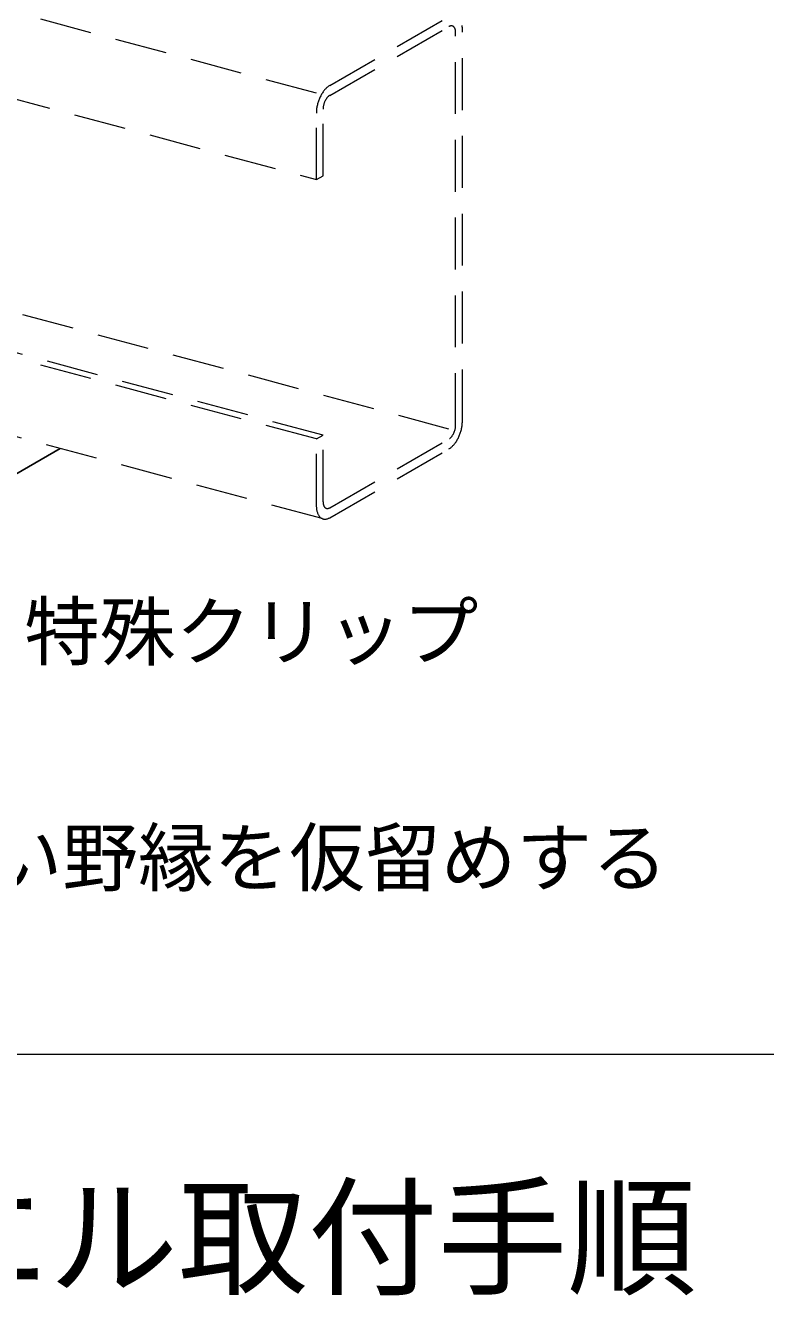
# Model space of a CAD drawing. Units: millimetres, scale not verified. Extents: x -5334 to 1950, y -1347 to 20312.
# Drawn here: x 254.6 to 425.8, y 865.6 to 1159.7 of the extents above; entities that cross this region are included whole.
import ezdxf
from ezdxf.enums import TextEntityAlignment as Align

# ---------------------------------------------------------------- set-up
doc = ezdxf.new("R2010")
doc.units = ezdxf.units.MM
doc.header["$LTSCALE"] = 10
doc.linetypes.add('DASHED1', pattern=[1.8, 1.2, -0.6])
for name, color, linetype, lineweight in [('4-3_野縁', 2, 'Continuous', 25), ('4-6_文字', 7, 'Continuous', 18), ('4-9_躯体他', 4, 'Continuous', 9), ('F-3_野縁', 3, 'Continuous', 18), ('F-6_文字', 7, 'Continuous', 18)]:
    doc.layers.add(name, color=color, linetype=linetype, lineweight=lineweight)
doc.styles.add('ＭＳ ゴシック', font='')
doc.styles.get('ＭＳ ゴシック').set_extended_font_data('MS Gothic')

msp = doc.modelspace()

# ---------------------------------------------------------------- linework, layer by layer
at = {"layer": '4-3_野縁'}
msp.add_line((262.63, 1061.85), (149.96, 996.8), dxfattribs=at)
at = {"layer": '4-9_躯体他', "linetype": 'DASHED1'}
for p, q in [((321.89, 1144.04), (94.68, 1204.92)), ((325, 1145.83), (352.56, 1161.74)), ((325, 1143.53), (352.56, 1159.44)), ((355.66, 1068.14), (355.66, 1158.94)), ((354.11, 1067.24), (354.11, 1158.04)), ((321.89, 1124.04), (321.89, 1139.44)), ((323.44, 1124.93), (323.44, 1140.33)), ((352.56, 1066.34), (126.12, 1127.02)), ((321.89, 1064.04), (232, 1088.12)), ((323.44, 1064.93), (233.66, 1088.99)), ((323.21, 1045.61), (225.35, 1071.83)), ((321.89, 1064.04), (323.44, 1064.93)), ((323.44, 1049.53), (323.44, 1064.93)), ((321.89, 1048.63), (321.89, 1064.04)), ((324.99, 1048.13), (352.56, 1064.04)), ((324.99, 1045.83), (352.56, 1061.74))]:
    msp.add_line(p, q, dxfattribs=at)
msp.add_lwpolyline([(92.1, 1185.61), (321.89, 1124.04), (323.44, 1124.93)], dxfattribs=at)
at = {"layer": '4-9_躯体他'}
for centre, radius, start, end in [((353.3, 1158.16), 1.49, 114.2083, 120.0815), ((353.21, 1158.37), 1.25, 107.6446, 114.2144), ((353.15, 1158.54), 1.07, 100.3349, 107.6466), ((353.12, 1158.68), 0.928, 92.2913, 100.3297), ((353.12, 1158.78), 0.83, 83.6178, 92.2763), ((353.13, 1158.84), 0.775, 74.5273, 83.5931), ((353.13, 1158.85), 0.761, 65.3222, 74.4969), ((353.12, 1158.83), 0.788, 56.3325, 65.293), ((353.08, 1158.77), 0.858, 47.8397, 56.3108), ((353, 1158.68), 0.97, 40.0241, 47.8281), ((352.88, 1158.58), 1.13, 32.958, 40.0216), ((352.72, 1158.48), 1.33, 26.6301, 32.9617), ((352.5, 1158.37), 1.57, 20.979, 26.637), ((352.23, 1158.26), 1.85, 15.9216, 20.9871), ((351.93, 1158.18), 2.17, 11.3701, 15.9296), ((351.59, 1158.11), 2.51, 7.2418, 11.3774), ((349.92, 1158.98), 5.74, 3.4628, 7.2482), ((349.21, 1158.94), 6.46, 359.9688, 3.4684), ((348.51, 1158.94), 7.15, 359.9712, 359.9736), ((351.24, 1158.06), 2.87, 3.4628, 7.2482), ((350.88, 1158.04), 3.23, 359.9688, 3.4684), ((330.17, 1139.66), 8.18, 148.2347, 151.2234), ((329.66, 1139.98), 7.59, 145.0959, 148.2385), ((329.12, 1140.36), 6.92, 141.7603, 145.1003), ((328.57, 1140.79), 6.22, 138.1774, 141.7653), ((328.03, 1141.27), 5.5, 134.2893, 138.1833), ((327.54, 1141.78), 4.79, 130.0284, 134.296), ((327.11, 1142.29), 4.12, 125.318, 130.036), ((326.76, 1142.79), 3.51, 120.0736, 125.3261), ((330.7, 1139.26), 8.82, 167.8394, 170.6821), ((331.03, 1139.19), 9.16, 165.07, 167.8424), ((331.22, 1139.14), 9.35, 162.3399, 165.0728), ((331.27, 1139.12), 9.4, 159.6194, 162.3426), ((331.17, 1139.16), 9.3, 156.8795, 159.6222), ((330.95, 1139.26), 9.06, 154.0902, 156.8823), ((330.6, 1139.42), 8.68, 151.22, 154.0933), ((327.85, 1140.25), 4.41, 167.8394, 170.6821), ((328.01, 1140.21), 4.58, 165.07, 167.8424), ((328.11, 1140.19), 4.68, 162.3399, 165.0728), ((328.13, 1140.18), 4.7, 159.6194, 162.3426), ((328.08, 1140.2), 4.65, 156.8795, 159.6222), ((327.97, 1140.24), 4.53, 154.0902, 156.8823), ((327.8, 1140.33), 4.34, 151.22, 154.0933), ((327.58, 1140.45), 4.09, 148.2347, 151.2234), ((327.33, 1140.6), 3.79, 145.0959, 148.2385), ((327.06, 1140.79), 3.46, 141.7603, 145.1003), ((326.78, 1141.01), 3.11, 138.1774, 141.7653), ((326.51, 1141.25), 2.75, 134.2893, 138.1833), ((326.27, 1141.5), 2.4, 130.0284, 134.296), ((326.05, 1141.76), 2.06, 125.318, 130.036), ((325.88, 1142.01), 1.76, 120.0736, 125.3261), ((329.04, 1139.43), 7.15, 176.7043, 179.9736), ((329.68, 1139.4), 7.79, 173.6215, 176.7084), ((330.24, 1139.34), 8.36, 170.6788, 173.6251), ((327.34, 1140.31), 3.9, 173.6215, 176.7084), ((327.02, 1140.33), 3.58, 176.7043, 179.9736), ((327.62, 1140.28), 4.18, 170.6788, 173.6251), ((347.87, 1068.18), 7.79, 353.6215, 356.7085), ((348.51, 1068.14), 7.15, 356.7043, 359.9736), ((350.77, 1066.56), 3.11, 318.1774, 321.7653), ((350.49, 1066.78), 3.46, 321.7602, 325.1003), ((350.22, 1066.97), 3.79, 325.096, 328.2385), ((349.97, 1067.13), 4.09, 328.2347, 331.2234), ((349.75, 1067.25), 4.34, 331.22, 334.0933), ((349.58, 1067.33), 4.53, 334.0902, 336.8823), ((349.47, 1067.38), 4.65, 336.8795, 339.6222), ((349.42, 1067.4), 4.7, 339.6194, 342.3426), ((349.45, 1067.39), 4.68, 342.3399, 345.0729), ((349.54, 1067.36), 4.58, 345.07, 347.8424), ((349.71, 1067.33), 4.41, 347.8394, 350.6821), ((349.93, 1067.29), 4.18, 350.6788, 353.6251), ((350.21, 1067.26), 3.9, 353.6215, 356.7085), ((350.53, 1067.24), 3.58, 356.7043, 359.9736), ((346.61, 1068.32), 9.06, 334.0902, 336.8823), ((346.38, 1068.41), 9.3, 336.8795, 339.6222), ((346.29, 1068.45), 9.4, 339.6194, 342.3426), ((346.33, 1068.43), 9.35, 342.3399, 345.0729), ((346.53, 1068.38), 9.16, 345.07, 347.8424), ((346.86, 1068.31), 8.82, 347.8394, 350.6821), ((347.31, 1068.24), 8.36, 350.6788, 353.6251), ((350.8, 1064.78), 3.51, 300.0736, 305.3261), ((351.5, 1065.81), 2.06, 305.318, 310.036), ((351.28, 1066.07), 2.4, 310.0284, 314.296), ((350.44, 1065.28), 4.12, 305.318, 310.036), ((351.04, 1066.32), 2.75, 314.2893, 318.1833), ((350.01, 1065.8), 4.79, 310.0284, 314.296), ((349.52, 1066.3), 5.5, 314.2893, 318.1833), ((348.98, 1066.78), 6.22, 318.1774, 321.7653), ((348.43, 1067.22), 6.92, 321.7602, 325.1003), ((347.89, 1067.6), 7.59, 325.096, 328.2385), ((347.38, 1067.91), 8.18, 328.2347, 331.2234), ((346.95, 1068.15), 8.68, 331.22, 334.0933), ((328.34, 1048.63), 6.46, 179.9688, 183.4684), ((327.63, 1048.59), 5.74, 183.4628, 187.2482), ((326.92, 1048.5), 5.03, 187.2418, 191.3774), ((326.25, 1048.36), 4.34, 191.3701, 195.9296), ((325.64, 1048.19), 3.71, 195.9216, 200.9871), ((325.11, 1047.99), 3.14, 200.979, 206.637), ((326.67, 1049.53), 3.23, 179.9688, 183.4684), ((326.31, 1049.51), 2.87, 183.4628, 187.2482), ((325.96, 1049.47), 2.51, 187.2418, 191.3774), ((325.62, 1049.4), 2.17, 191.3701, 195.9296), ((325.32, 1049.31), 1.85, 195.9216, 200.9871), ((325.05, 1049.21), 1.57, 200.979, 206.637), ((324.84, 1049.1), 1.33, 206.6301, 212.9617), ((324.67, 1048.99), 1.13, 212.958, 220.0216), ((324.55, 1048.89), 0.97, 220.0241, 227.8281), ((324.47, 1048.81), 0.858, 227.8397, 236.3108), ((324.43, 1048.75), 0.788, 236.3325, 245.2929), ((324.42, 1048.72), 0.761, 245.3222, 254.4969), ((324.43, 1048.74), 0.775, 254.5273, 263.5931), ((324.43, 1048.79), 0.83, 263.6178, 272.2763), ((324.43, 1048.89), 0.928, 272.2913, 280.3297), ((324.4, 1049.03), 1.07, 280.3349, 287.6466), ((324.35, 1049.21), 1.25, 287.6446, 294.2144), ((324.25, 1049.42), 1.49, 294.2083, 300.0815), ((324.68, 1047.77), 2.65, 206.6301, 212.9617), ((324.34, 1047.55), 2.25, 212.958, 220.0216), ((324.1, 1047.35), 1.94, 220.0241, 227.8281), ((323.95, 1047.18), 1.72, 227.8397, 236.3108), ((323.87, 1047.07), 1.58, 236.3325, 245.2929), ((323.85, 1047.02), 1.52, 245.3222, 254.4969), ((323.86, 1047.04), 1.55, 254.5273, 263.5931), ((323.87, 1047.15), 1.66, 263.6178, 272.2763), ((323.86, 1047.35), 1.86, 272.2913, 280.3297), ((323.81, 1047.63), 2.14, 280.3349, 287.6466), ((323.7, 1047.98), 2.51, 287.6446, 294.2144), ((323.51, 1048.4), 2.97, 294.2083, 300.0815)]:
    msp.add_arc(centre, radius, start, end, dxfattribs=at)
at = {"layer": 'F-3_野縁'}
msp.add_line((20, 921.75), (1910, 921.75), dxfattribs=at)

# ---------------------------------------------------------------- texts
at = {"layer": '4-6_文字', "style": 'ＭＳ ゴシック'}
for s, p in [('特殊クリップ', (254.35, 1009.23)), ('・特殊クリップを用い野縁を仮留めする', (88.15, 956.91))]:
    msp.add_text(s, height=12.83, dxfattribs=at).set_placement(p, align=Align.BOTTOM_LEFT)
at = {"layer": 'F-6_文字', "style": 'ＭＳ ゴシック'}
msp.add_text('□アジャストソエル取付手順', height=21.99, dxfattribs=at).set_placement((20, 861.75), align=Align.BOTTOM_LEFT)

doc.saveas('drawing.dxf')
